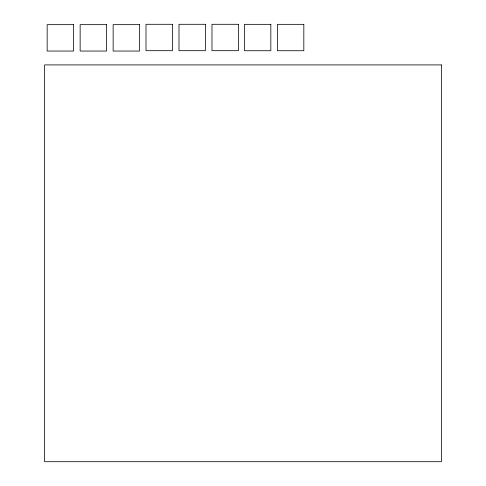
<?xml version="1.0" encoding="UTF-8"?>
<svg xmlns="http://www.w3.org/2000/svg" width="486" height="486" viewBox="0 0 486 486"><rect width="100%" height="100%" fill="white"/><g stroke="black" fill="none" stroke-linecap="round" stroke-linejoin="round"><path stroke-width="0.73" d="M172.396 24.3L146 24.3L146 50.69L172.396 50.69L172.396 24.3M205.384 24.3L178.994 24.3L178.994 50.69L205.384 50.69L205.384 24.3M238.377 24.3L211.981 24.3L211.981 50.69L238.377 50.69L238.377 24.3M270.836 24.343L244.44 24.343L244.44 50.732L270.836 50.732L270.836 24.343M303.823 24.343L277.433 24.343L277.433 50.732L303.823 50.732L303.823 24.343M73.55 24.658L47.16 24.658L47.16 51.048L73.55 51.048L73.55 24.658M106.543 24.658L80.147 24.658L80.147 51.048L106.543 51.048L106.543 24.658M139.531 24.658L113.141 24.658L113.141 51.048L139.531 51.048L139.531 24.658M441.397 64.911L44.603 64.911L44.603 461.7L441.397 461.7L441.397 64.911"/></g></svg>
